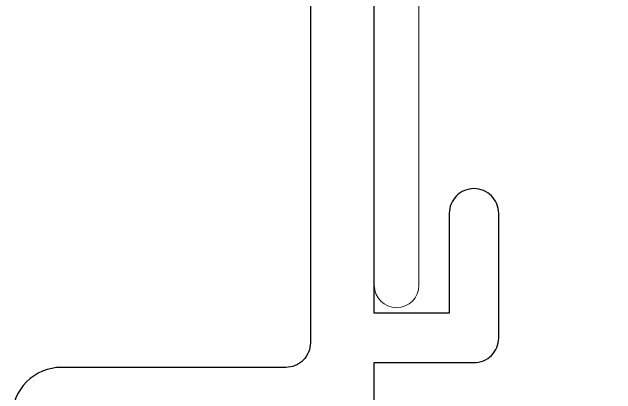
# Model space of a CAD drawing. Extents: x -138 to 168, y -127 to 80.
# Drawn here: x 2.018 to 2.774, y 47.126 to 47.604 of the extents above; entities that cross this region are included whole.
import ezdxf

# ---------------------------------------------------------------- set-up
doc = ezdxf.new("R2010")
doc.units = 0
doc.header["$MEASUREMENT"] = 0
doc.layers.get('0').update_dxf_attribs({"linetype": 'CONTINUOUS'})
doc.layers.add('ALUM-RED', color=1, linetype='CONTINUOUS', lineweight=9)
doc.layers.add('FRAME', color=1, linetype='CONTINUOUS')

# ---------------------------------------------------------------- blocks, each defined once
blk = doc.blocks.new('3809 BLOCK FRAME')
for points in [[(-1.344, 0.439), (-1.344, 0.439), (-1.359, 0.454), (-1.612, 0.454), (-1.612, 0.579, 0.414214), (-1.643, 0.61), (-1.799, 0.61, 0.414214), (-1.83, 0.579, 0.414214), (-1.799, 0.548), (-1.674, 0.548), (-1.674, 0.454), (-4.425, 0.454)], [(-3.469, 0.374), (-2.41666, 0.374, -0.5024), (-2.38697, 0.33409, 0.280293), (-2.34946, 0.19025, 0.498955), (-2.30053, 0.19797, 0.334263), (-2.30634, 0.2348, -2.470836), (-2.19366, 0.2348, 0.334263), (-2.19947, 0.19797, 0.498955), (-2.15054, 0.19025, 0.280293), (-2.11303, 0.33409, -0.5024), (-2.08334, 0.374), (-1.637, 0.374, -0.414214), (-1.606, 0.343), (-1.606, 0.062, 0.414214), (-1.544, 0)]]:
    blk.add_lwpolyline(points, format="xyb")

msp = doc.modelspace()

# ---------------------------------------------------------------- linework, layer by layer
at = {"layer": 'ALUM-RED'}
msp.add_lwpolyline([(2.8105, 48.27297), (2.5585, 48.27297, 0.414214), (2.5275, 48.24197), (2.5275, 47.26197, -1), (2.4715, 47.26197), (2.4715, 48.29797, -0.414214), (2.5025, 48.32897), (3.3705, 48.32897, 0.414214)], format="xyb", dxfattribs=at)

# ---------------------------------------------------------------- block references
at = {"layer": 'FRAME', "rotation": 269.9999999999998}
msp.add_blockref('3809 BLOCK FRAME', (2.0175, 45.55297), dxfattribs=at)

doc.saveas('drawing.dxf')
